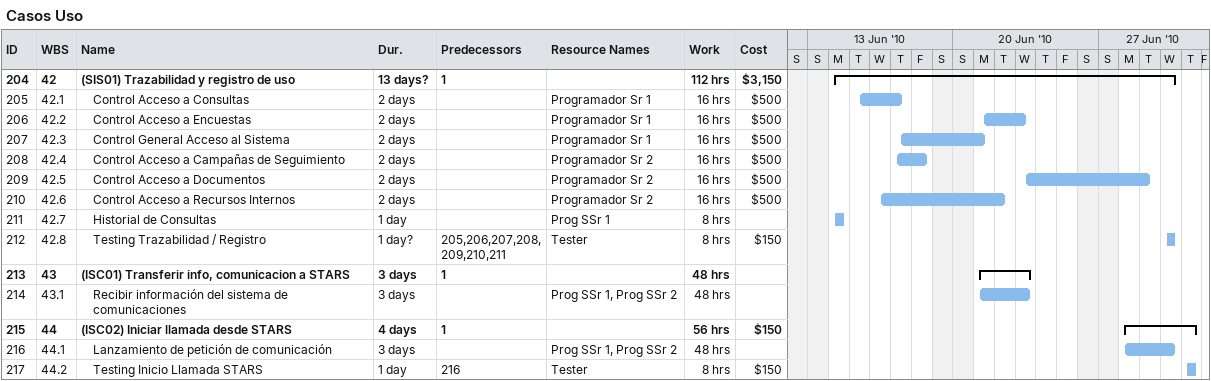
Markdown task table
Casos Uso

| ID | WBS | Task | Duration | Start | Finish | Predecessors | Resources | Work (h) | Cost ($) |
|---|---|---|---|---|---|---|---|---|---|
| 204 | 42 | **(SIS01) Trazabilidad y registro de uso** | 13d? | 2010-06-14 | 2010-06-30 | 1 |  | 112 | 3150 |
| 205 | 42.1 | Control Acceso a Consultas | 2d | 2010-06-15 | 2010-06-17 |  | Programador Sr 1 | 16 | 500 |
| 206 | 42.2 | Control Acceso a Encuestas | 2d | 2010-06-21 | 2010-06-23 |  | Programador Sr 1 | 16 | 500 |
| 207 | 42.3 | Control General Acceso al Sistema | 2d | 2010-06-17 | 2010-06-21 |  | Programador Sr 1 | 16 | 500 |
| 208 | 42.4 | Control Acceso a Campañas de Seguimiento | 2d | 2010-06-17 | 2010-06-18 |  | Programador Sr 2 | 16 | 500 |
| 209 | 42.5 | Control Acceso a Documentos | 2d | 2010-06-23 | 2010-06-29 |  | Programador Sr 2 | 16 | 500 |
| 210 | 42.6 | Control Acceso a Recursos Internos | 2d | 2010-06-16 | 2010-06-22 |  | Programador Sr 2 | 16 | 500 |
| 211 | 42.7 | Historial de Consultas | 1d | 2010-06-14 | 2010-06-14 |  | Prog SSr 1 | 8 |  |
| 212 | 42.8 | Testing Trazabilidad / Registro | 1d? | 2010-06-30 | 2010-06-30 | 205, 206, 207, 208, 209, 210, 211 | Tester | 8 | 150 |
| 213 | 43 | **(ISC01) Transferir info, comunicacion a STARS** | 3d | 2010-06-21 | 2010-06-23 | 1 |  | 48 |  |
| 214 | 43.1 | Recibir información del sistema de comunicaciones | 3d | 2010-06-21 | 2010-06-23 |  | Prog SSr 1, Prog SSr 2 | 48 |  |
| 215 | 44 | **(ISC02) Iniciar llamada desde STARS** | 4d | 2010-06-28 | 2010-07-01 | 1 |  | 56 | 150 |
| 216 | 44.1 | Lanzamiento de petición de comunicación | 3d | 2010-06-28 | 2010-06-30 |  | Prog SSr 1, Prog SSr 2 | 48 |  |
| 217 | 44.2 | Testing Inicio Llamada STARS | 1d | 2010-07-01 | 2010-07-01 | 216 | Tester | 8 | 150 |
